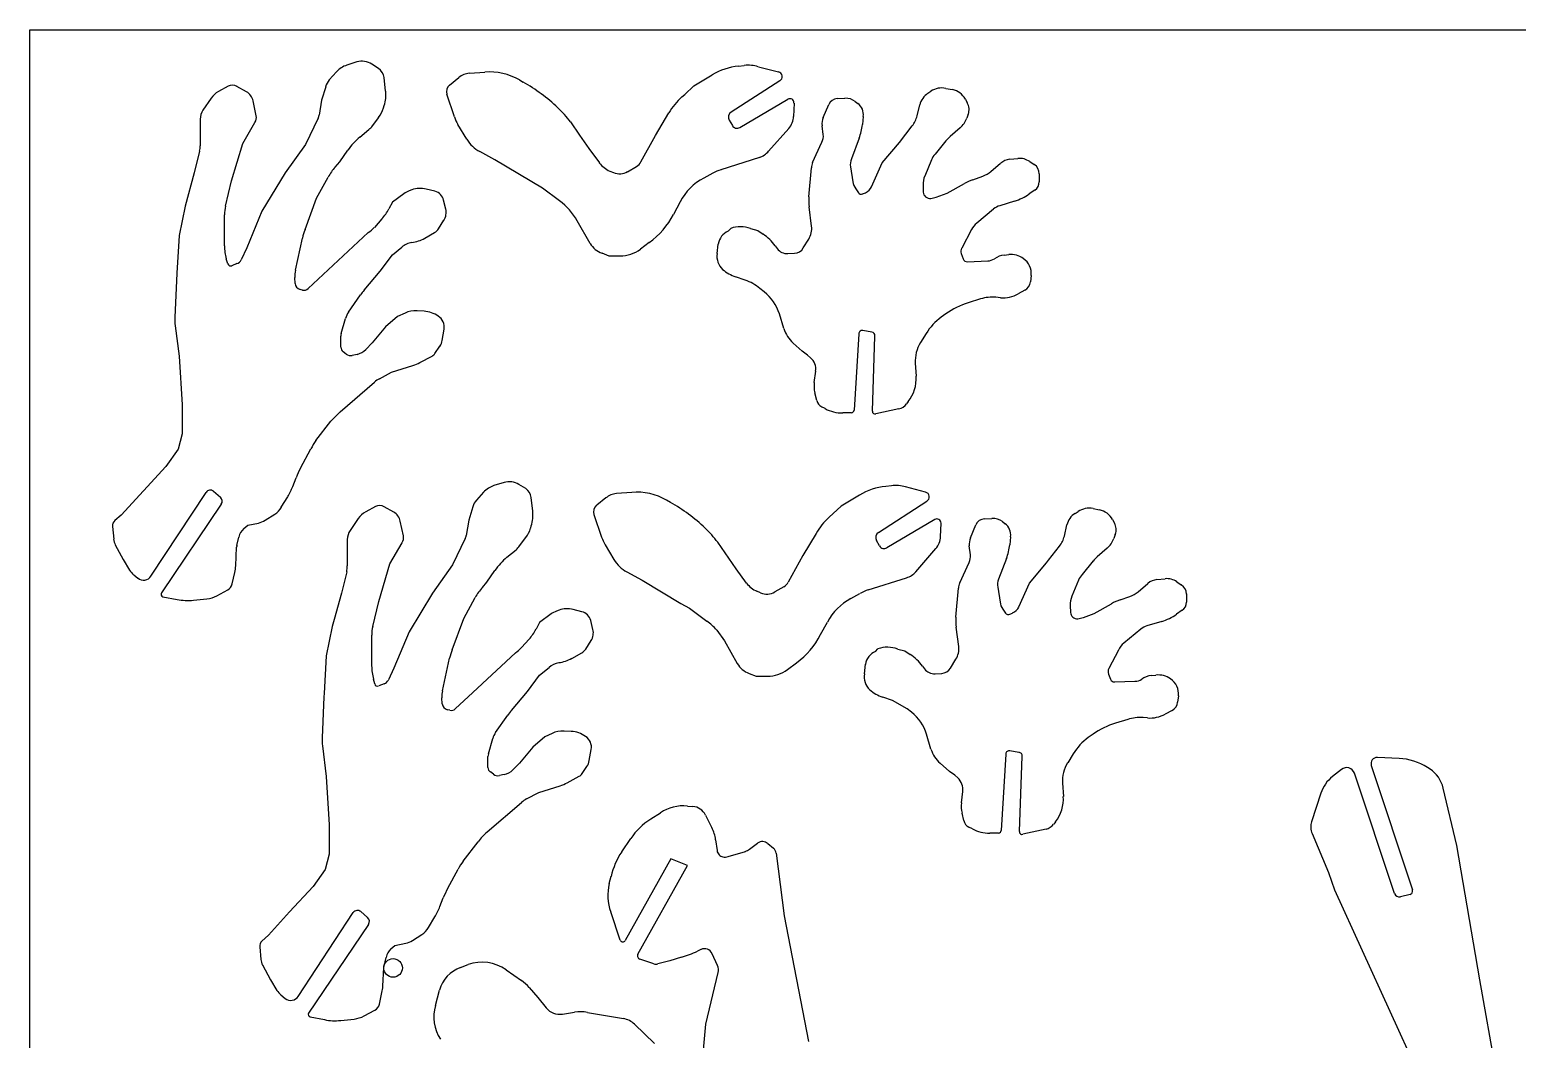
# Model space of a CAD drawing. Extents: x 0 to 10.2, y 0 to 8.
# Drawn here: x 0 to 4.179, y 5.198 to 8.035 of the extents above; entities that cross this region are included whole.
import ezdxf

# ---------------------------------------------------------------- set-up
doc = ezdxf.new("R2010")
doc.units = 0
doc.layers.add('WHITE', color=7, linetype='CONTINUOUS')

msp = doc.modelspace()

# ---------------------------------------------------------------- linework, layer by layer
at = {"layer": 'WHITE', "linetype": 'CONTINUOUS'}
for p, q in [((0, 0), (0, 8.0345)), ((0, 8.0345), (10.177, 8.0345)), ((0.9188, 7.9441), (0.891, 7.9348)), ((0.8615, 7.9162), (0.8412, 7.8936)), ((0.9797, 7.9255), (0.9611, 7.9377)), ((0.9999, 7.8618), (0.9953, 7.9006)), ((1.1796, 7.8791), (1.2051, 7.9)), ((1.2352, 7.9122), (1.2781, 7.9157)), ((1.8661, 7.8768), (1.9171, 7.9075)), ((1.9913, 7.9325), (2.0075, 7.9342)), ((2.0469, 7.9307), (2.1031, 7.9162)), ((0.5573, 7.8757), (0.5301, 7.8606)), ((0.6089, 7.86), (0.5822, 7.8751)), ((0.8314, 7.8745), (0.8198, 7.8369)), ((1.376, 7.8936), (1.3864, 7.8873)), ((1.8401, 7.8525), (1.8661, 7.8768)), ((2.1071, 7.8908), (1.971, 7.8033)), ((2.5231, 7.856), (2.5318, 7.8618)), ((2.5735, 7.8699), (2.5921, 7.8664)), ((0.5098, 7.8421), (0.4866, 7.8085)), ((0.6361, 7.7928), (0.6274, 7.8345)), ((0.8198, 7.8369), (0.8128, 7.7946)), ((0.9936, 7.8148), (0.9959, 7.8218)), ((1.1929, 7.7899), (1.172, 7.8531)), ((1.8319, 7.8456), (1.8401, 7.8525)), ((1.9948, 7.7598), (2.1297, 7.8392)), ((2.1471, 7.8287), (2.146, 7.7911)), ((2.2294, 7.7882), (2.245, 7.8241)), ((2.2682, 7.8409), (2.2902, 7.8421)), ((2.3192, 7.8328), (2.3267, 7.8276)), ((2.493, 7.7928), (2.5005, 7.8235)), ((2.6285, 7.8397), (2.6338, 7.8293)), ((0.4791, 7.7836), (0.4791, 7.7082)), ((0.5985, 7.7146), (0.6326, 7.7737)), ((0.8105, 7.7865), (0.7746, 7.7123)), ((0.9629, 7.7644), (0.9803, 7.7882)), ((1.5191, 7.7754), (1.5446, 7.7384)), ((1.7584, 7.7378), (1.7954, 7.8009)), ((1.9652, 7.7801), (1.9739, 7.7656)), ((2.3418, 7.7911), (2.3395, 7.7679)), ((2.6367, 7.7969), (2.6326, 7.7864)), ((0.927, 7.7326), (0.953, 7.7546)), ((1.2282, 7.7268), (1.2027, 7.7685)), ((1.5446, 7.7384), (1.5706, 7.7007)), ((1.7172, 7.663), (1.7584, 7.7378)), ((2.1326, 7.7575), (2.0759, 7.6932)), ((2.2294, 7.7401), (2.2259, 7.765)), ((2.4432, 7.7175), (2.4791, 7.7644)), ((2.6135, 7.7586), (2.5857, 7.7343)), ((0.4768, 7.6932), (0.4617, 7.6323)), ((0.5672, 7.6097), (0.5985, 7.7146)), ((0.7746, 7.7123), (0.7178, 7.6323)), ((0.8713, 7.6636), (0.8939, 7.6961)), ((1.3065, 7.6688), (1.2642, 7.692)), ((1.5706, 7.7007), (1.6002, 7.6607)), ((2.1993, 7.6613), (2.2253, 7.7187)), ((2.3302, 7.7297), (2.3082, 7.6723)), ((2.3951, 7.6607), (2.4432, 7.7175)), ((2.5741, 7.7221), (2.5434, 7.6851)), ((0.858, 7.6486), (0.8713, 7.6636)), ((1.4403, 7.5895), (1.3065, 7.6688)), ((1.6796, 7.6358), (1.7045, 7.6503)), ((2.0498, 7.6758), (1.942, 7.641)), ((2.3059, 7.6491), (2.3122, 7.6074)), ((2.365, 7.5935), (2.3951, 7.6607)), ((2.533, 7.6688), (2.5144, 7.6236)), ((2.7004, 7.6364), (2.7277, 7.6596)), ((2.7532, 7.6706), (2.7757, 7.6729)), ((2.8093, 7.6642), (2.8221, 7.6561)), ((0.4617, 7.6323), (0.4362, 7.5385)), ((0.5504, 7.5391), (0.5672, 7.6097)), ((0.7178, 7.6323), (0.6523, 7.5246)), ((0.8059, 7.5617), (0.8383, 7.6207)), ((1.6297, 7.6376), (1.6402, 7.6335)), ((1.9194, 7.6318), (1.8934, 7.6179)), ((2.1888, 7.5651), (2.1958, 7.6468)), ((2.6494, 7.6132), (2.6773, 7.6231)), ((2.836, 7.63), (2.836, 7.6074)), ((1.0509, 7.5739), (1.0191, 7.5501)), ((1.0735, 7.5848), (1.066, 7.5819)), ((1.1384, 7.5808), (1.1135, 7.5866)), ((1.4884, 7.5535), (1.4403, 7.5895)), ((2.3204, 7.5877), (2.3279, 7.5767)), ((2.34, 7.5733), (2.3482, 7.5767)), ((2.5098, 7.5982), (2.5104, 7.5785)), ((2.5463, 7.5645), (2.577, 7.5756)), ((2.577, 7.5756), (2.6263, 7.6028)), ((2.8238, 7.5837), (2.8082, 7.5732)), ((0.4362, 7.5385), (0.4194, 7.4562)), ((0.6523, 7.5246), (0.6095, 7.422)), ((0.7734, 7.473), (0.8059, 7.5617)), ((1.0191, 7.5501), (1.0092, 7.5315)), ((1.1686, 7.5309), (1.1628, 7.5559)), ((1.8273, 7.5512), (1.8088, 7.5159)), ((2.1964, 7.4823), (2.1894, 7.5367)), ((2.708, 7.5309), (2.6605, 7.4915)), ((2.7665, 7.553), (2.7253, 7.5402)), ((0.5469, 7.4278), (0.5469, 7.5147)), ((0.989, 7.5031), (0.9681, 7.4794)), ((1.1483, 7.4753), (1.1633, 7.4991)), ((1.5747, 7.4342), (1.5382, 7.4979)), ((0.4194, 7.4562), (0.4136, 7.3508)), ((0.7462, 7.3589), (0.7659, 7.4493)), ((0.9507, 7.4649), (0.7821, 7.3073)), ((1.1095, 7.4487), (1.1373, 7.4649)), ((1.9623, 7.4684), (1.9693, 7.4765)), ((2.0249, 7.4759), (2.0457, 7.4701)), ((2.0457, 7.4701), (2.0602, 7.4603)), ((2.1732, 7.4214), (2.1888, 7.4464)), ((2.6454, 7.473), (2.6182, 7.4209)), ((0.6095, 7.422), (0.5938, 7.3878)), ((0.9849, 7.3566), (1.0191, 7.4023)), ((1.0191, 7.4023), (1.0452, 7.4238)), ((1.6274, 7.3988), (1.6077, 7.4064)), ((1.6587, 7.3988), (1.6274, 7.3988)), ((1.7404, 7.4365), (1.7155, 7.418)), ((1.931, 7.4058), (1.9345, 7.4325)), ((2.0944, 7.4272), (2.1002, 7.4197)), ((2.1297, 7.4058), (2.1489, 7.4064)), ((2.617, 7.4058), (2.6228, 7.3907)), ((2.7375, 7.4012), (2.7503, 7.4029)), ((0.5562, 7.3768), (0.5521, 7.3907)), ((0.5822, 7.3774), (0.5677, 7.3716)), ((0.9397, 7.3027), (0.9849, 7.3566)), ((2.6344, 7.3826), (2.6917, 7.3849)), ((0.4136, 7.3508), (0.4078, 7.2262)), ((0.7456, 7.3218), (0.7445, 7.3386)), ((2.0098, 7.331), (1.9832, 7.3403)), ((2.8134, 7.3444), (2.8111, 7.3264)), ((0.7665, 7.3032), (0.7595, 7.305)), ((0.8957, 7.2413), (0.9293, 7.2899)), ((2.0637, 7.298), (2.0515, 7.3079)), ((2.6715, 7.2783), (2.6367, 7.2673)), ((2.7271, 7.2818), (2.7143, 7.283)), ((2.7954, 7.3027), (2.7769, 7.2928)), ((1.0544, 7.2384), (1.0336, 7.2285)), ((1.1077, 7.2436), (1.088, 7.2447)), ((2.1187, 7.1949), (2.106, 7.236)), ((2.5735, 7.236), (2.5608, 7.2268)), ((0.4084, 7.203), (0.4194, 7.1178)), ((0.8748, 7.181), (0.887, 7.2233)), ((0.9994, 7.2001), (0.9623, 7.1549)), ((1.0336, 7.2285), (0.9994, 7.2001)), ((1.1587, 7.1619), (1.1639, 7.1932)), ((2.3655, 7.1851), (2.3401, 7.1897)), ((0.8742, 7.1428), (0.8742, 7.1735)), ((0.9623, 7.1549), (0.9443, 7.1364)), ((2.1703, 7.1318), (2.1448, 7.1544)), ((2.329, 7.1804), (2.3157, 6.9661)), ((2.3672, 6.9626), (2.3742, 7.1741)), ((2.5185, 7.181), (2.5023, 7.1555)), ((0.4194, 7.1178), (0.4281, 6.9811)), ((0.8893, 7.1231), (0.8806, 7.13)), ((0.9194, 7.1225), (0.9061, 7.1196)), ((1.0961, 7.0999), (1.1303, 7.1178)), ((1.1384, 7.1254), (1.1523, 7.1451)), ((2.1848, 7.1207), (2.1703, 7.1318)), ((2.1935, 7.1132), (2.1848, 7.1207)), ((0.9826, 7.0541), (1.0162, 7.0721)), ((1.0162, 7.0721), (1.0764, 7.0912)), ((2.2039, 7.0431), (2.208, 7.075)), ((2.4878, 7.0982), (2.4901, 7.0611)), ((0.8719, 6.9614), (0.9681, 7.0443)), ((0.4281, 6.9811), (0.4281, 6.8988)), ((2.2109, 6.9933), (2.2056, 7.0147)), ((2.4681, 6.9898), (2.4635, 6.9834)), ((0.8458, 6.9348), (0.8719, 6.9614)), ((2.2346, 6.9701), (2.2248, 6.9753)), ((2.3082, 6.9585), (2.2839, 6.9579)), ((2.4414, 6.9695), (2.3766, 6.955)), ((0.4281, 6.8988), (0.4165, 6.856)), ((0.8041, 6.8803), (0.8458, 6.9348)), ((0.4165, 6.856), (0.3823, 6.8079)), ((0.7607, 6.8032), (0.7896, 6.8571)), ((0.3823, 6.8079), (0.2572, 6.6712)), ((0.7387, 6.7517), (0.7485, 6.776)), ((0.3406, 6.4997), (0.4953, 6.7349)), ((0.5162, 6.7378), (0.5359, 6.721)), ((1.2746, 6.7355), (1.2549, 6.7129)), ((1.3325, 6.7627), (1.3041, 6.754)), ((1.3934, 6.7453), (1.3742, 6.7569)), ((1.6912, 6.7349), (1.6483, 6.7314)), ((2.4212, 6.7534), (2.4049, 6.7517)), ((2.5168, 6.7354), (2.4606, 6.7505)), ((0.5382, 6.7019), (0.3702, 6.4527)), ((0.7068, 6.6932), (0.7248, 6.7227)), ((0.971, 6.6949), (0.9438, 6.6798)), ((1.0226, 6.6793), (0.9959, 6.6943)), ((1.2445, 6.6943), (1.2335, 6.6567)), ((1.4131, 6.6816), (1.409, 6.7204)), ((1.6187, 6.7192), (1.5927, 6.6984)), ((1.8001, 6.7065), (1.7891, 6.7129)), ((2.2798, 6.6961), (2.2456, 6.6648)), ((2.3308, 6.7268), (2.2798, 6.6961)), ((2.3847, 6.6225), (2.5202, 6.71)), ((2.9872, 6.6891), (3.0052, 6.6856)), ((0.2572, 6.6712), (0.2392, 6.6555)), ((0.6129, 6.6428), (0.6425, 6.6486)), ((0.6616, 6.6567), (0.6883, 6.6735)), ((0.9229, 6.6613), (0.9003, 6.6277)), ((1.0498, 6.6126), (1.0411, 6.6538)), ((1.2335, 6.6567), (1.2265, 6.6138)), ((1.5851, 6.6723), (1.6066, 6.6092)), ((2.5428, 6.6584), (2.4078, 6.579)), ((2.559, 6.6103), (2.5602, 6.6486)), ((2.6819, 6.6601), (2.7033, 6.6613)), ((2.7329, 6.6526), (2.7404, 6.6468)), ((2.9368, 6.6758), (2.9455, 6.681)), ((3.0417, 6.6584), (3.0475, 6.6486)), ((0.2323, 6.6387), (0.2358, 6.6034)), ((0.5822, 6.586), (0.5874, 6.6092)), ((0.6013, 6.6329), (0.6129, 6.6428)), ((1.2236, 6.6051), (1.1877, 6.5315)), ((1.376, 6.5842), (1.3939, 6.608)), ((1.4073, 6.6341), (1.409, 6.641)), ((2.2091, 6.6196), (2.1715, 6.557)), ((2.643, 6.6074), (2.6581, 6.6439)), ((2.7555, 6.6103), (2.7532, 6.5877)), ((2.9067, 6.6121), (2.9136, 6.6433)), ((3.0498, 6.6167), (3.0457, 6.6051)), ((0.2404, 6.5877), (0.2624, 6.546)), ((0.5788, 6.528), (0.5811, 6.5808)), ((0.8922, 6.6028), (0.8922, 6.528)), ((1.0116, 6.5338), (1.0463, 6.5935)), ((1.3406, 6.5524), (1.3667, 6.5738)), ((1.6164, 6.5877), (1.6413, 6.546)), ((1.9843, 6.5199), (1.9328, 6.5947)), ((2.387, 6.5842), (2.3789, 6.5993)), ((2.4895, 6.5118), (2.5457, 6.5767)), ((2.6425, 6.5593), (2.6396, 6.5842)), ((2.8621, 6.5448), (2.8928, 6.5837)), ((3.0266, 6.5779), (2.9988, 6.5535)), ((0.2624, 6.546), (0.2804, 6.5165)), ((0.9808, 6.4284), (1.0116, 6.5338)), ((1.1877, 6.5315), (1.1315, 6.4516)), ((2.0139, 6.48), (1.9843, 6.5199)), ((2.1715, 6.557), (2.1309, 6.4829)), ((2.6129, 6.4805), (2.639, 6.5379)), ((2.7439, 6.5489), (2.7219, 6.491)), ((2.8088, 6.48), (2.8569, 6.5367)), ((2.8569, 6.5367), (2.8621, 6.5448)), ((2.9878, 6.542), (2.9565, 6.5043)), ((0.292, 6.5031), (0.3041, 6.4939)), ((0.5689, 6.4776), (0.5759, 6.5095)), ((0.8905, 6.5118), (0.8754, 6.4516)), ((1.2717, 6.4678), (1.2844, 6.4829)), ((1.2844, 6.4829), (1.307, 6.5153)), ((1.6778, 6.5112), (1.7201, 6.4886)), ((1.7201, 6.4886), (1.8296, 6.4226)), ((2.3557, 6.4608), (2.4635, 6.495)), ((2.7786, 6.4128), (2.8088, 6.48)), ((2.9467, 6.4881), (2.9275, 6.4429)), ((3.1141, 6.4556), (3.1413, 6.4788)), ((3.1668, 6.4898), (3.1894, 6.4921)), ((3.223, 6.4834), (3.2352, 6.4747)), ((0.3742, 6.4417), (0.4142, 6.4342)), ((0.46, 6.4319), (0.4976, 6.4359)), ((0.526, 6.4446), (0.5562, 6.4608)), ((0.8754, 6.4516), (0.8551, 6.3774)), ((1.1315, 6.4516), (1.066, 6.3432)), ((1.2195, 6.3803), (1.2514, 6.4394)), ((2.0533, 6.4527), (2.0428, 6.4568)), ((2.1182, 6.4695), (2.0932, 6.455)), ((2.3065, 6.4365), (2.3325, 6.451)), ((2.6019, 6.3844), (2.6089, 6.4661)), ((2.7195, 6.4684), (2.7259, 6.4267)), ((3.0631, 6.4325), (3.0903, 6.4423)), ((3.2497, 6.4493), (3.2497, 6.4267)), ((0.9635, 6.3583), (0.9808, 6.4284)), ((1.4872, 6.4041), (1.4797, 6.4012)), ((1.5509, 6.3994), (1.5266, 6.4058)), ((1.8296, 6.4226), (1.8534, 6.4093)), ((1.8534, 6.4093), (1.9021, 6.3734)), ((2.7335, 6.407), (2.741, 6.3959)), ((2.7537, 6.3925), (2.7613, 6.3959)), ((2.9229, 6.4174), (2.9241, 6.3977)), ((2.96, 6.3832), (2.9907, 6.3948)), ((2.9907, 6.3948), (3.0394, 6.422)), ((3.2375, 6.4035), (3.2219, 6.3925)), ((0.8499, 6.3577), (0.8325, 6.2754)), ((0.8551, 6.3774), (0.8499, 6.3577)), ((1.1865, 6.2928), (1.2195, 6.3803)), ((1.4322, 6.3693), (1.4223, 6.3508)), ((1.4646, 6.3931), (1.4322, 6.3693)), ((1.5822, 6.3496), (1.5759, 6.3751)), ((2.2219, 6.3351), (2.241, 6.3705)), ((2.61, 6.3015), (2.6025, 6.356)), ((3.1802, 6.3722), (3.1384, 6.3594)), ((0.9606, 6.247), (0.9606, 6.334)), ((1.066, 6.3432), (1.0231, 6.2413)), ((1.4026, 6.3224), (1.3812, 6.2986)), ((1.5619, 6.2946), (1.577, 6.3183)), ((1.9299, 6.3479), (1.9519, 6.3177)), ((1.9519, 6.3177), (1.9878, 6.254)), ((3.1216, 6.3508), (3.0741, 6.3114)), ((0.8325, 6.2754), (0.8267, 6.17)), ((1.1593, 6.1775), (1.1796, 6.2691)), ((1.3644, 6.2841), (1.245, 6.1729)), ((1.5226, 6.2685), (1.5509, 6.2841)), ((2.376, 6.2876), (2.3828, 6.2954)), ((2.4385, 6.2946), (2.4588, 6.2893)), ((2.4588, 6.2893), (2.4733, 6.2795)), ((3.0585, 6.2917), (3.0313, 6.2401)), ((1.0231, 6.2413), (1.0075, 6.2077)), ((1.4322, 6.221), (1.4588, 6.243)), ((2.1286, 6.2372), (2.1541, 6.2557)), ((2.3447, 6.225), (2.3482, 6.2517)), ((2.5081, 6.2465), (2.5139, 6.2389)), ((2.5868, 6.2407), (2.6019, 6.2662)), ((0.9692, 6.1966), (0.9658, 6.21)), ((0.9959, 6.1966), (0.9803, 6.1909)), ((1.3986, 6.1758), (1.4322, 6.221)), ((2.0208, 6.2262), (2.0411, 6.2181)), ((2.0411, 6.2181), (2.0724, 6.2181)), ((2.5434, 6.225), (2.562, 6.2262)), ((3.0307, 6.2245), (3.0359, 6.21)), ((3.0481, 6.2024), (3.1048, 6.2042)), ((3.1506, 6.2204), (3.1639, 6.2216)), ((0.8262, 6.1607), (0.8215, 6.0454)), ((0.8267, 6.17), (0.8262, 6.1607)), ((1.1587, 6.141), (1.1581, 6.1578)), ((1.245, 6.1729), (1.1952, 6.1265)), ((1.3534, 6.1219), (1.3986, 6.1758)), ((2.4235, 6.1503), (2.3963, 6.1596)), ((2.4652, 6.1271), (2.4235, 6.1503)), ((3.2271, 6.1636), (3.2248, 6.1457)), ((1.1801, 6.1225), (1.1732, 6.1242)), ((1.3088, 6.0605), (1.343, 6.1086)), ((2.4773, 6.1172), (2.4652, 6.1271)), ((3.1402, 6.101), (3.128, 6.1022)), ((3.2091, 6.1219), (3.19, 6.1121)), ((1.5214, 6.0634), (1.5011, 6.064)), ((3.0846, 6.097), (3.0504, 6.0866)), ((0.8221, 6.0223), (0.8325, 5.9365)), ((1.2885, 6.0002), (1.3007, 6.0431)), ((1.4131, 6.0194), (1.376, 5.9736)), ((1.4467, 6.0477), (1.4131, 6.0194)), ((1.4675, 6.0576), (1.4467, 6.0477)), ((2.5318, 6.0136), (2.5197, 6.0553)), ((2.9872, 6.0553), (2.9739, 6.046)), ((1.2873, 5.962), (1.2873, 5.9927)), ((1.5718, 5.9811), (1.5776, 6.0124)), ((2.7421, 5.9997), (2.7294, 5.7853)), ((2.7786, 6.0043), (2.7537, 6.0089)), ((2.7804, 5.7818), (2.7885, 5.9933)), ((2.9316, 6.0002), (2.916, 5.9753)), ((3.847, 5.9875), (3.7862, 5.9904)), ((0.8325, 5.9365), (0.8412, 5.8004)), ((1.3024, 5.9429), (1.2943, 5.9493)), ((1.3331, 5.9423), (1.3198, 5.9394)), ((1.376, 5.9736), (1.3574, 5.9556)), ((1.5098, 5.9191), (1.544, 5.9371)), ((1.5521, 5.9446), (1.5654, 5.9643)), ((2.584, 5.951), (2.5579, 5.9736)), ((2.5985, 5.94), (2.584, 5.951)), ((2.6071, 5.9324), (2.5985, 5.94)), ((3.6853, 5.9562), (3.6599, 5.9365)), ((3.8343, 5.608), (3.7213, 5.9458)), ((3.7688, 5.9672), (3.8847, 5.6178)), ((3.9339, 5.9574), (3.927, 5.9614)), ((1.4299, 5.8919), (1.4901, 5.9104)), ((2.6176, 5.8623), (2.6211, 5.8942)), ((2.9015, 5.9174), (2.9038, 5.8803)), ((4.0092, 5.743), (3.971, 5.9041)), ((1.285, 5.7807), (1.3818, 5.8635)), ((1.3957, 5.8734), (1.4299, 5.8919)), ((1.8476, 5.8536), (1.8627, 5.8525)), ((3.6274, 5.8896), (3.6014, 5.8096)), ((1.7445, 5.8172), (1.7717, 5.8345)), ((1.8986, 5.8282), (1.9165, 5.7928)), ((2.624, 5.8125), (2.6193, 5.834)), ((2.8817, 5.8091), (2.8766, 5.8027)), ((0.8412, 5.8004), (0.8412, 5.7181)), ((2.6483, 5.7893), (2.6379, 5.7946)), ((2.7213, 5.7777), (2.697, 5.7772)), ((2.8551, 5.7888), (2.7897, 5.7743)), ((3.6025, 5.776), (3.6483, 5.6665)), ((1.2178, 5.699), (1.2595, 5.7534)), ((1.6633, 5.725), (1.6883, 5.7621)), ((1.927, 5.7586), (1.931, 5.7285)), ((1.9623, 5.7117), (2.0104, 5.7262)), ((2.022, 5.7326), (2.0446, 5.7494)), ((2.0735, 5.7482), (2.0892, 5.7349)), ((4.0735, 5.3652), (4.0092, 5.743)), ((0.8412, 5.7181), (0.8296, 5.6752)), ((1.8012, 5.7053), (1.6732, 5.4759)), ((1.7085, 5.4371), (1.8482, 5.6862)), ((1.8482, 5.6862), (1.8012, 5.7053)), ((2.0967, 5.7216), (2.1199, 5.5454)), ((0.8296, 5.6752), (0.796, 5.6271)), ((1.1744, 5.6225), (1.2033, 5.6764)), ((1.628, 5.6358), (1.6332, 5.6561)), ((3.6483, 5.6665), (3.6657, 5.6178)), ((0.796, 5.6271), (0.73, 5.5559)), ((3.6657, 5.6178), (3.9055, 5.0918)), ((3.8777, 5.6051), (3.8511, 5.5987)), ((1.1523, 5.5709), (1.1616, 5.5953)), ((0.73, 5.5559), (0.6703, 5.4904)), ((0.7543, 5.3189), (0.909, 5.5541)), ((0.9519, 5.5211), (0.7833, 5.272)), ((0.9298, 5.557), (0.949, 5.5402)), ((1.1205, 5.5124), (1.1379, 5.5419)), ((1.6587, 5.4771), (1.6321, 5.5559)), ((2.1199, 5.5454), (2.1877, 5.192)), ((0.6703, 5.4904), (0.6523, 5.4742)), ((1.0753, 5.4759), (1.1014, 5.4927)), ((0.646, 5.4579), (0.6494, 5.4226)), ((1.0144, 5.4521), (1.0255, 5.462)), ((1.0255, 5.462), (1.0562, 5.4684)), ((1.8858, 5.4504), (1.876, 5.4458)), ((1.9322, 5.4052), (1.9171, 5.4388)), ((0.6541, 5.407), (0.6761, 5.3652)), ((0.9919, 5.3479), (0.9947, 5.4)), ((0.9947, 5.4), (1.0011, 5.4284)), ((1.2103, 5.4), (1.2317, 5.4081)), ((1.3383, 5.3936), (1.3818, 5.3635)), ((1.7531, 5.4099), (1.7143, 5.4232)), ((1.7978, 5.4191), (1.7647, 5.4099)), ((1.8308, 5.429), (1.7978, 5.4191)), ((0.6761, 5.3652), (0.6941, 5.3357)), ((1.8997, 5.2407), (1.9345, 5.3855)), ((4.1396, 5.0002), (4.0735, 5.3652)), ((0.7056, 5.3229), (0.7178, 5.3131)), ((0.9826, 5.2969), (0.9895, 5.3293)), ((1.1396, 5.2934), (1.1512, 5.3363)), ((1.4032, 5.3438), (1.427, 5.3154)), ((1.427, 5.3154), (1.4507, 5.2864)), ((0.9391, 5.2638), (0.9698, 5.2801)), ((1.4965, 5.2691), (1.5307, 5.2743)), ((1.5666, 5.2737), (1.668, 5.2563)), ((0.7879, 5.2615), (0.8279, 5.2534)), ((0.8737, 5.2511), (0.9113, 5.2552)), ((1.6987, 5.2407), (1.7555, 5.1868)), ((1.8806, 5.0402), (1.8997, 5.2407))]:
    msp.add_line(p, q, dxfattribs=at)
msp.add_circle((1.0208, 5.3988), 0.0261, dxfattribs=at)
for centre, radius, start, end in [((0.9332, 7.896), 0.0502, 56.163, 106.6546), ((0.9091, 7.8732), 0.0642, 106.3078, 137.8553), ((0.9612, 7.8965), 0.0344, 6.8299, 57.4218), ((1.2394, 7.8584), 0.0539, 94.4364, 129.5059), ((1.2912, 7.7453), 0.1708, 60.2459, 94.4095), ((2.0082, 7.7592), 0.174, 95.5809, 121.5571), ((2.0177, 7.8252), 0.1095, 74.5487, 95.3663), ((2.1, 7.9027), 0.0139, 301.0466, 77.0058), ((0.5589, 7.8087), 0.0594, 119.0655, 145.8143), ((0.5693, 7.8532), 0.0255, 59.3633, 117.9724), ((0.5892, 7.8263), 0.0391, 12.2431, 59.8228), ((0.879, 7.8621), 0.0493, 140.1516, 165.3593), ((0.909, 7.8508), 0.0916, 341.565, 6.9003), ((1.1946, 7.8607), 0.0238, 129.2002, 198.5721), ((1.13, 7.4381), 0.5172, 46.852, 60.2846), ((2.5623, 7.8164), 0.0546, 78.1215, 123.886), ((2.5811, 7.8131), 0.0544, 29.2914, 78.3314), ((0.9028, 7.8436), 0.0952, 324.4343, 342.4358), ((1.2508, 7.5739), 0.3356, 36.9154, 46.0354), ((1.9636, 7.7006), 0.1959, 132.2543, 149.1787), ((2.1357, 7.8294), 0.0114, 356.5137, 121.512), ((2.2701, 7.814), 0.027, 93.9367, 157.9476), ((2.2921, 7.798), 0.0441, 52.0922, 92.4081), ((2.302, 7.796), 0.0401, 352.9365, 51.9156), ((2.5539, 7.8104), 0.055, 124.0629, 166.2281), ((2.6003, 7.81), 0.0387, 340.1932, 30.0128), ((0.5228, 7.7839), 0.0437, 145.8427, 180.5123), ((0.6096, 7.7878), 0.027, 328.6155, 10.7713), ((0.7831, 7.7987), 0.03, 335.9588, 352.12), ((1.2943, 7.8235), 0.1068, 198.3366, 211.0171), ((1.9797, 7.7888), 0.0169, 120.9653, 210.9651), ((2.0927, 7.7928), 0.0533, 318.5544, 358.1838), ((2.2705, 7.7702), 0.0449, 156.4125, 186.6664), ((2.4186, 7.8117), 0.0768, 322.0316, 345.7795), ((2.5694, 7.8095), 0.0673, 310.9494, 340.0042), ((1.0427, 7.5947), 0.18, 129.9991, 145.7165), ((0.9176, 7.7999), 0.0575, 308.047, 321.9531), ((1.9872, 7.7731), 0.0153, 209.4766, 299.4771), ((2.1894, 7.7366), 0.0402, 333.5456, 5.0442), ((2.1785, 7.7867), 0.1621, 339.4081, 353.35), ((2.6537, 7.6579), 0.1023, 131.6929, 141.1172), ((0.4149, 7.7104), 0.0643, 344.4232, 358.0371), ((1.3104, 7.7757), 0.0956, 210.7908, 241.0904), ((2.0321, 7.7305), 0.0575, 287.8877, 319.4925), ((0.9664, 7.5512), 0.1457, 138.0635, 151.4985), ((1.6592, 7.7055), 0.0741, 217.2108, 246.5832), ((1.6874, 7.6801), 0.0343, 299.769, 330.2303), ((2.2399, 7.6439), 0.0442, 156.8304, 176.2411), ((2.3511, 7.6563), 0.0458, 159.5712, 189.0213), ((2.5905, 7.6433), 0.0629, 138.4477, 156.0792), ((2.758, 7.6244), 0.0464, 95.9455, 130.7486), ((2.7806, 7.6224), 0.0507, 55.4746, 95.5084), ((2.805, 7.6302), 0.031, 359.6069, 56.538), ((1.6576, 7.6737), 0.0438, 246.6222, 300.1583), ((1.9693, 7.4765), 0.1605, 118.2306, 152.2317), ((1.9813, 7.5132), 0.1338, 107.0774, 117.5529), ((2.3585, 7.6149), 0.0468, 189.2381, 215.5249), ((2.5674, 7.6008), 0.0577, 156.6803, 182.6494), ((2.7005, 7.4687), 0.1533, 109.4762, 118.9875), ((2.652, 7.6938), 0.0751, 289.6508, 310.1508), ((2.8082, 7.6067), 0.0278, 304.2196, 1.5518), ((1.0851, 7.528), 0.0572, 109.5366, 126.7534), ((1.0964, 7.5206), 0.0681, 75.4201, 109.5749), ((1.1302, 7.5483), 0.0335, 12.9715, 75.6798), ((2.3233, 7.5537), 0.135, 175.124, 187.2013), ((2.3362, 7.583), 0.0104, 216.8691, 291.4475), ((2.3344, 7.6072), 0.0335, 294.2144, 335.7856), ((2.5295, 7.5796), 0.0192, 183.4681, 275.1948), ((2.5204, 7.6314), 0.0717, 278.6651, 291.1463), ((2.7238, 7.6939), 0.1472, 286.859, 304.9846), ((0.65, 7.5124), 0.1032, 165.0273, 178.7127), ((0.8818, 7.6011), 0.1452, 317.5555, 331.3585), ((1.13, 7.5209), 0.0399, 326.8281, 14.5836), ((1.3827, 7.4087), 0.1793, 29.846, 53.8856), ((2.739, 7.4938), 0.0484, 106.3316, 129.8056), ((1.601, 7.6257), 0.2351, 306.3858, 332.1367), ((1.9963, 7.3975), 0.0835, 69.9524, 108.8577), ((2.1412, 7.4751), 0.0556, 328.8929, 7.4218), ((2.6993, 7.4446), 0.0609, 129.5962, 152.2162), ((0.9417, 7.4066), 0.181, 158.4541, 166.3507), ((0.9029, 7.5399), 0.0889, 302.4988, 317.1143), ((1.0608, 7.5382), 0.1019, 277.2057, 298.5571), ((1.1215, 7.4926), 0.0319, 299.7323, 327.2345), ((1.9796, 7.4263), 0.0456, 112.3563, 172.179), ((1.9853, 7.3486), 0.1345, 35.7987, 56.1527), ((0.6847, 7.4283), 0.1378, 180.1927, 195.8129), ((1.0841, 7.3776), 0.0604, 100.1034, 130.1784), ((1.6297, 7.4661), 0.0636, 210.0684, 249.7495), ((1.6585, 7.4933), 0.0944, 270.1166, 307.1039), ((1.9822, 7.3987), 0.0517, 172.0907, 226.5578), ((2.1277, 7.4398), 0.0341, 216.1494, 273.4126), ((2.1467, 7.4371), 0.0308, 274.0587, 329.4615), ((2.6348, 7.412), 0.0189, 152.0206, 199.1588), ((2.7434, 7.3423), 0.0592, 95.7047, 124.039), ((2.7563, 7.3432), 0.06, 54.242, 95.7942), ((0.5642, 7.3791), 0.00831, 195.8924, 295.6514), ((0.5744, 7.3977), 0.0218, 291.0369, 332.9589), ((0.8158, 7.3427), 0.0714, 166.9219, 183.3007), ((2.0219, 7.4505), 0.1168, 229.8834, 250.6254), ((2.6343, 7.3949), 0.0123, 199.7809, 270.234), ((2.6899, 7.4203), 0.0354, 272.9092, 305.0685), ((2.7639, 7.3503), 0.0498, 353.1692, 56.5531), ((0.764, 7.3228), 0.0184, 183.2497, 255.9638), ((1.9629, 7.1972), 0.1418, 51.3035, 70.6769), ((2.7804, 7.3296), 0.0309, 299.211, 354.076), ((0.7706, 7.3195), 0.0168, 255.82, 313.3241), ((1.0801, 7.1771), 0.1884, 138.2039, 143.2148), ((1.9843, 7.1984), 0.1274, 17.1987, 51.4623), ((2.7051, 7.1683), 0.1151, 85.3803, 106.9757), ((2.7336, 7.3707), 0.0892, 265.8268, 299.0799), ((0.9436, 7.207), 0.0589, 144.4496, 163.9542), ((1.0835, 7.1768), 0.0681, 86.1963, 115.2958), ((1.1051, 7.1715), 0.0721, 53.7465, 87.8953), ((1.1294, 7.1997), 0.0352, 349.3687, 58.5555), ((2.6999, 7.0605), 0.2163, 106.9786, 125.734), ((0.5439, 7.218), 0.1363, 176.5635, 186.3212), ((2.2022, 7.2199), 0.0871, 196.662, 228.8084), ((2.339, 7.1797), 0.01, 84.0219, 176.0074), ((2.6538, 7.0984), 0.1586, 125.9273, 148.5939), ((0.9014, 7.1752), 0.0272, 167.6324, 183.5782), ((1.1169, 7.1681), 0.0422, 326.9506, 351.5085), ((2.3638, 7.1747), 0.0105, 356.186, 80.4337), ((2.5867, 7.1037), 0.0991, 148.4388, 183.1855), ((0.89, 7.1427), 0.0158, 179.7888, 233.5085), ((0.9014, 7.1393), 0.0203, 233.282, 283.3386), ((0.9081, 7.172), 0.0508, 282.8616, 315.4733), ((1.1199, 7.1372), 0.022, 298.3282, 327.4251), ((2.1651, 7.0806), 0.0432, 352.5221, 49.0241), ((1.0374, 7.2064), 0.1217, 288.7197, 298.8719), ((1.0171, 6.9878), 0.0747, 117.4792, 130.9436), ((2.2809, 7.0336), 0.0776, 172.9412, 194.0636), ((2.3847, 7.0547), 0.1056, 322.1249, 3.4589), ((2.2383, 7.0001), 0.0282, 194.0372, 241.4563), ((2.4332, 7.007), 0.0384, 282.4628, 322.1099), ((2.2821, 7.057), 0.0991, 241.3359, 271.0051), ((2.3076, 6.9666), 0.00813, 274.0858, 355.9142), ((2.375, 6.9626), 0.00775, 180.4337, 281.6456), ((0.9402, 6.7791), 0.1695, 143.365, 152.6116), ((0.986, 6.6862), 0.2539, 152.552, 159.2863), ((0.507, 6.727), 0.0141, 49.6541, 146.051), ((0.5595, 6.8199), 0.1917, 329.553, 339.1664), ((1.3209, 6.6912), 0.0641, 120.4132, 136.3186), ((1.3243, 6.6922), 0.065, 108.0353, 123.3828), ((1.3471, 6.7147), 0.0501, 57.2649, 106.9274), ((1.3748, 6.7163), 0.0344, 6.8299, 57.4209), ((1.6531, 6.6776), 0.054, 95.166, 129.5614), ((1.7044, 6.5652), 0.1702, 60.185, 94.4706), ((2.4219, 6.5784), 0.1741, 95.576, 121.5425), ((2.4329, 6.6443), 0.1098, 75.4307, 96.1586), ((2.5135, 6.722), 0.0138, 299.148, 76.4286), ((0.5264, 6.7101), 0.0144, 324.8385, 48.9237), ((0.655, 6.7234), 0.06, 303.6902, 329.7674), ((0.9829, 6.6724), 0.0255, 59.3633, 117.9724), ((1.2916, 6.68), 0.0493, 138.1782, 163.1064), ((1.6078, 6.6799), 0.0239, 129.2602, 198.514), ((1.5439, 6.2576), 0.5168, 46.8488, 60.2909), ((2.976, 6.6355), 0.0548, 78.1676, 123.7905), ((0.2515, 6.6406), 0.0193, 129.362, 185.6804), ((0.631, 6.7022), 0.0549, 282.0701, 303.8915), ((0.9717, 6.6275), 0.0594, 118.0372, 145.2297), ((1.0029, 6.6455), 0.0391, 12.2431, 59.8231), ((1.322, 6.6702), 0.0918, 341.4607, 7.1162), ((2.3777, 6.5205), 0.1956, 132.4792, 149.5603), ((2.5486, 6.6484), 0.0116, 0.9312, 119.9922), ((2.6829, 6.6331), 0.027, 92.1669, 156.4915), ((2.7064, 6.6173), 0.0441, 53.1616, 94.0595), ((2.7162, 6.6155), 0.0396, 352.522, 52.309), ((2.9669, 6.6298), 0.055, 123.1923, 165.7307), ((2.9938, 6.6323), 0.0546, 28.6059, 77.9266), ((3.0138, 6.6301), 0.0384, 339.5671, 28.7501), ((0.2798, 6.6079), 0.0443, 185.8873, 207.122), ((0.6279, 6.6015), 0.0412, 130.1466, 169.2119), ((0.9359, 6.6023), 0.0437, 144.4979, 179.3923), ((1.0232, 6.6076), 0.027, 328.6155, 10.7723), ((1.197, 6.6188), 0.0299, 332.7535, 350.376), ((1.3171, 6.6637), 0.0949, 324.0547, 341.8008), ((1.708, 6.6428), 0.1068, 198.3369, 211.0172), ((1.6641, 6.3928), 0.336, 36.9245, 46.032), ((2.3937, 6.6079), 0.0171, 121.6967, 210.2986), ((2.5053, 6.6122), 0.0538, 318.7559, 358.0251), ((2.6842, 6.5895), 0.0449, 156.413, 186.6665), ((2.8315, 6.6313), 0.0776, 322.1553, 345.6527), ((2.9828, 6.6289), 0.0673, 310.6059, 339.2466), ((0.607, 6.5778), 0.0261, 161.6034, 173.3638), ((1.3286, 6.617), 0.0576, 311.4134, 325.3192), ((2.3999, 6.5915), 0.0148, 209.4308, 302.4959), ((2.592, 6.6057), 0.1621, 339.4992, 353.6395), ((0.4674, 6.5359), 0.1116, 346.3099, 355.9522), ((0.8279, 6.5267), 0.0643, 346.6144, 1.1868), ((1.4563, 6.4138), 0.1805, 129.8434, 145.7795), ((1.723, 6.5952), 0.0954, 211.077, 241.7175), ((2.6026, 6.5548), 0.0402, 335.098, 6.4586), ((3.0675, 6.4772), 0.1027, 132.0037, 140.9311), ((0.3238, 6.5425), 0.0507, 210.9639, 231.0336), ((0.3198, 6.513), 0.0247, 230.7104, 327.4262), ((0.5441, 6.4832), 0.0254, 298.3188, 347.3589), ((2.0732, 6.5245), 0.0742, 216.87, 245.8377), ((2.1005, 6.4992), 0.0345, 300.7828, 331.7577), ((2.4464, 6.5502), 0.0577, 287.2167, 318.3762), ((2.6529, 6.4615), 0.0442, 154.5638, 174.152), ((2.7649, 6.4751), 0.0459, 159.8077, 188.4837), ((3.0051, 6.4637), 0.0634, 140.1197, 157.3492), ((3.1718, 6.4432), 0.0469, 96.0978, 130.5398), ((3.1943, 6.4417), 0.0507, 55.4746, 95.5084), ((0.3759, 6.4486), 0.00706, 144.0217, 256.4292), ((0.4892, 6.5141), 0.0787, 276.1305, 297.8863), ((1.3793, 6.3695), 0.1457, 137.5946, 151.346), ((2.071, 6.4929), 0.0439, 246.2061, 300.4194), ((2.3828, 6.2954), 0.1604, 118.4056, 152.0997), ((2.3963, 6.3334), 0.1338, 107.6501, 118.4519), ((2.98, 6.4202), 0.0571, 156.58, 182.7896), ((3.0662, 6.5132), 0.0749, 288.8133, 309.7599), ((3.2187, 6.4485), 0.031, 1.3923, 57.8244), ((0.4446, 6.5806), 0.1495, 258.2851, 275.916), ((1.4988, 6.3473), 0.0572, 109.5366, 126.7534), ((1.5098, 6.3398), 0.0682, 75.7088, 109.3434), ((1.5435, 6.3668), 0.0334, 14.3491, 77.0946), ((2.7723, 6.4331), 0.0469, 187.9195, 213.9292), ((2.7495, 6.402), 0.0105, 215.6061, 293.8826), ((2.7479, 6.4272), 0.034, 293.208, 334.85), ((2.9426, 6.3982), 0.0185, 181.5616, 275.3777), ((3.1125, 6.2877), 0.153, 108.8464, 118.5741), ((3.2219, 6.4265), 0.0278, 304.2192, 0.3586), ((1.0637, 6.334), 0.1031, 166.3885, 180.0334), ((1.7951, 6.2287), 0.1799, 41.4741, 53.5141), ((2.7364, 6.3729), 0.135, 175.124, 187.2013), ((2.9366, 6.4517), 0.0724, 276.1579, 288.8701), ((3.1518, 6.3129), 0.0484, 106.0489, 128.5842), ((3.1376, 6.5128), 0.1469, 286.8485, 305.0122), ((1.2941, 6.4187), 0.1452, 318.4139, 332.0849), ((1.5435, 6.34), 0.0399, 327.1113, 13.9671), ((2.0138, 6.4442), 0.2349, 306.6664, 332.3415), ((3.1134, 6.2641), 0.0614, 129.7157, 153.3629), ((1.3563, 6.2302), 0.1809, 159.7662, 167.6106), ((1.3151, 6.3583), 0.089, 303.6051, 317.9201), ((1.5351, 6.3118), 0.0319, 299.7319, 327.2335), ((2.3928, 6.2458), 0.0451, 111.9782, 172.5367), ((2.4095, 6.216), 0.0837, 69.6966, 108.6249), ((2.3998, 6.1673), 0.1342, 36.1744, 56.7624), ((2.5547, 6.2956), 0.0556, 328.0641, 6.0963), ((1.0983, 6.2475), 0.1378, 180.1927, 195.8129), ((1.498, 6.1969), 0.0605, 100.8255, 130.3748), ((1.4723, 6.3578), 0.1024, 278.0454, 299.3796), ((2.0428, 6.2859), 0.0636, 210.0578, 249.7404), ((2.0716, 6.3125), 0.0944, 270.4709, 307.1061), ((2.5416, 6.2594), 0.0344, 216.4452, 273.0889), ((2.5607, 6.2569), 0.0307, 272.269, 328.1652), ((3.0482, 6.2316), 0.0189, 153.4343, 202.3242), ((0.9771, 6.1983), 0.0081, 192.0358, 292.7145), ((0.9879, 6.2166), 0.0215, 291.7392, 335.3204), ((2.3953, 6.2173), 0.0512, 171.2982, 226.0169), ((3.0472, 6.2147), 0.0123, 202.4522, 273.7963), ((3.1044, 6.2401), 0.0359, 270.7392, 303.0238), ((3.1582, 6.1618), 0.0591, 97.3464, 125.3611), ((3.1701, 6.1625), 0.0594, 54.0013, 95.9891), ((3.1772, 6.1688), 0.0502, 354.0284, 56.2289), ((1.2293, 6.1635), 0.0714, 168.6813, 184.5593), ((2.4349, 6.2695), 0.1166, 229.8661, 250.6441), ((3.1941, 6.1488), 0.0309, 299.2114, 354.0752), ((1.1771, 6.1422), 0.0184, 183.793, 257.8425), ((1.1838, 6.1389), 0.0168, 257.4501, 312.7655), ((1.4964, 5.9993), 0.1884, 139.3778, 144.5258), ((2.398, 6.0176), 0.1274, 17.1987, 51.4624), ((3.1197, 5.9874), 0.1151, 85.8803, 107.805), ((3.1468, 6.1895), 0.0887, 265.7446, 299.1719), ((1.3575, 6.0272), 0.059, 145.6392, 164.3402), ((1.4972, 5.9927), 0.0714, 86.8821, 114.6097), ((1.5181, 5.9918), 0.0716, 52.8242, 87.3574), ((3.1136, 5.8796), 0.2164, 106.9798, 125.7195), ((0.9576, 6.0373), 0.1363, 176.5635, 186.3215), ((1.5417, 6.0183), 0.0364, 350.673, 57.2538), ((3.0669, 5.9176), 0.1586, 125.9273, 148.5938), ((1.3146, 5.9924), 0.0272, 163.1849, 179.2686), ((1.53, 5.9874), 0.0422, 326.949, 351.5071), ((2.615, 6.0393), 0.087, 197.1927, 229.0224), ((2.7521, 5.9991), 0.00998, 80.6475, 176.6727), ((2.7781, 5.9939), 0.0104, 356.8203, 86.8213), ((3.7861, 5.9724), 0.018, 89.6338, 196.6292), ((3.8392, 5.8278), 0.1599, 56.6959, 87.1956), ((1.3031, 5.9623), 0.0158, 181.2657, 236.0768), ((1.3147, 5.959), 0.0203, 232.7433, 284.6365), ((1.322, 5.9914), 0.0504, 282.7209, 314.6899), ((1.5333, 5.9567), 0.0223, 298.5631, 327.2998), ((3.0001, 5.9235), 0.0989, 148.3685, 183.5282), ((3.7212, 5.8594), 0.0985, 128.5144, 162.1706), ((3.6998, 5.9389), 0.0226, 17.6434, 129.8808), ((3.8857, 5.8843), 0.0875, 13.0567, 56.5934), ((1.4511, 6.0257), 0.1217, 288.7197, 298.8717), ((2.5782, 5.9003), 0.0432, 351.9216, 48.0462), ((1.4317, 5.8078), 0.0748, 118.7701, 131.8589), ((1.8374, 5.7339), 0.1202, 85.1332, 123.1385), ((1.859, 5.8085), 0.0442, 26.4567, 85.3147), ((2.6946, 5.8528), 0.0776, 172.9412, 194.0636), ((2.7983, 5.8739), 0.1056, 322.1249, 3.4583), ((1.8534, 5.6497), 0.1997, 123.0448, 145.7567), ((2.6514, 5.8194), 0.0282, 194.0379, 241.4559), ((3.6478, 5.7944), 0.0489, 161.8433, 202.066), ((1.3941, 5.653), 0.1679, 130.522, 143.2764), ((1.8196, 5.7446), 0.1083, 7.4711, 26.4687), ((2.6957, 5.8757), 0.0985, 241.2126, 270.7151), ((2.7213, 5.7859), 0.00813, 270, 355.9143), ((2.7875, 5.7811), 0.00717, 174.4315, 287.4082), ((2.8464, 5.8257), 0.038, 283.3156, 322.624), ((1.9506, 5.7304), 0.0197, 185.4788, 225.4622), ((1.9977, 5.7629), 0.0388, 289.0092, 308.6106), ((2.0583, 5.7307), 0.0232, 48.9696, 126.4486), ((2.0733, 5.7171), 0.0238, 10.7409, 48.2114), ((1.3531, 5.5963), 0.1698, 142.8057, 151.8701), ((1.8319, 5.6103), 0.2039, 145.768, 167.0298), ((1.9512, 5.7299), 0.0197, 223.3237, 258.559), ((1.9525, 5.7414), 0.0313, 260.3972, 288.3678), ((1.3975, 5.5014), 0.2539, 151.5169, 158.3054), ((1.7714, 5.603), 0.1471, 167.1186, 198.699), ((3.8478, 5.6127), 0.0143, 199.1408, 283.0861), ((3.8753, 5.6147), 0.00989, 284.1983, 18.4319), ((0.9207, 5.5462), 0.0141, 49.6541, 146.0465), ((0.9746, 5.6417), 0.1913, 328.5778, 338.2919), ((0.9399, 5.5291), 0.0144, 326.3679, 50.8621), ((1.046, 5.5223), 0.0549, 280.7051, 302.281), ((1.069, 5.5432), 0.0599, 302.6454, 329.1214), ((1.6662, 5.48), 0.00807, 201.2258, 329.6269), ((0.6655, 5.4596), 0.0196, 132.2172, 184.8829), ((1.0416, 5.4213), 0.0411, 131.3741, 170.042), ((1.7171, 5.4325), 0.00973, 151.9112, 253.3985), ((1.745, 5.7291), 0.3121, 285.9454, 294.8048), ((1.8957, 5.429), 0.0236, 24.6778, 114.6764), ((0.6934, 5.4271), 0.0442, 185.8686, 207.1363), ((1.2425, 5.3109), 0.0948, 109.8619, 164.4607), ((1.271, 5.2979), 0.117, 54.8868, 109.6379), ((1.7589, 5.4284), 0.0194, 252.6457, 287.3539), ((1.9048, 5.392), 0.0304, 347.6602, 25.7826), ((1.3202, 5.275), 0.1078, 39.6598, 55.1743), ((0.7367, 5.3628), 0.0505, 212.4505, 232.0971), ((0.7335, 5.3322), 0.0247, 230.7101, 327.4262), ((0.8803, 5.3524), 0.1116, 348.0776, 357.68), ((0.7889, 5.2682), 0.00677, 146.173, 261.5905), ((0.958, 5.3023), 0.0251, 298.0424, 347.63), ((1.2525, 5.262), 0.1172, 164.4593, 212.873), ((1.489, 5.3183), 0.0498, 219.8052, 278.6955), ((1.5469, 5.1649), 0.1106, 79.7385, 98.4358), ((0.8582, 5.3998), 0.1495, 258.2851, 275.916), ((0.9022, 5.3333), 0.0787, 276.6803, 298.0179), ((1.657, 5.1966), 0.0607, 46.5482, 79.5484)]:
    msp.add_arc(centre, radius, start, end, dxfattribs=at)

doc.saveas('drawing.dxf')
